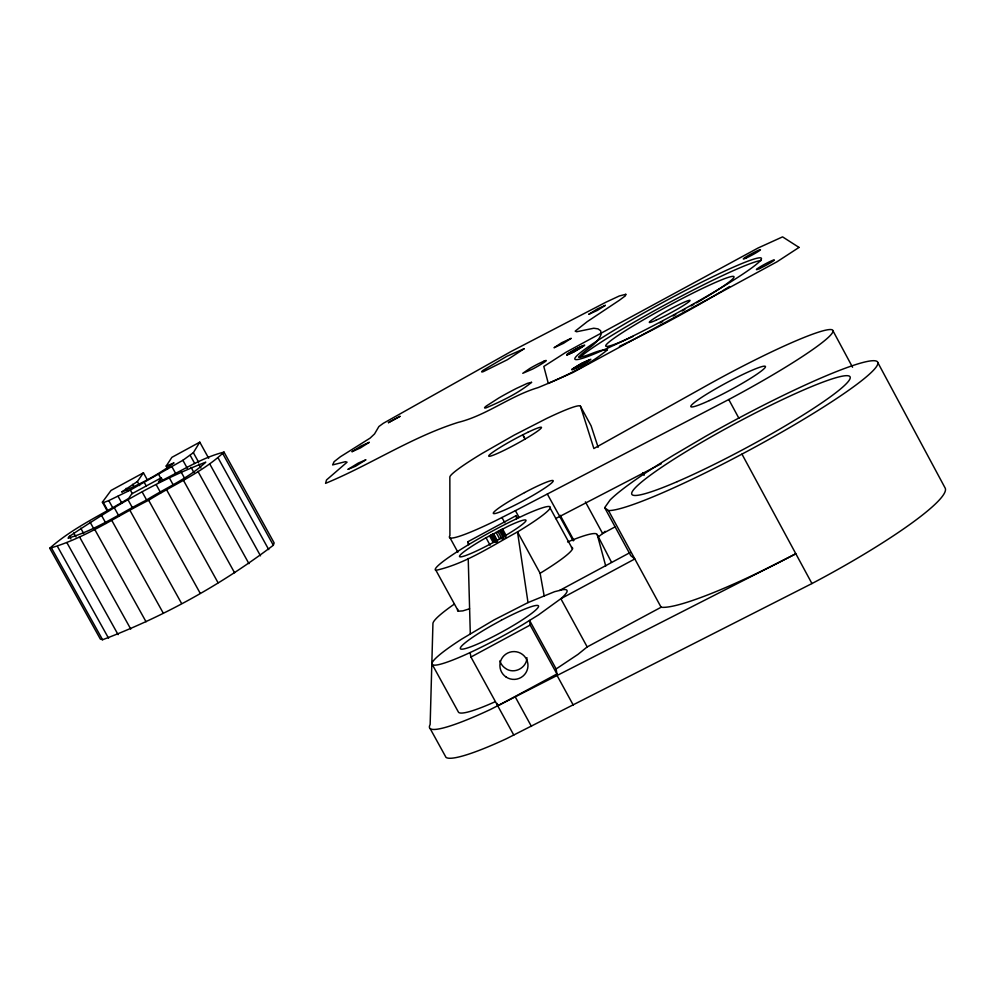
<?xml version="1.0" encoding="UTF-8"?>
<svg xmlns="http://www.w3.org/2000/svg" width="995" height="995" viewBox="0 0 995 995"><rect width="100%" height="100%" fill="white"/><g stroke="black" fill="none" stroke-linecap="round" stroke-linejoin="round"><path stroke-width="1.49" d="M526.952 657.695C526.765 667.956 513.967 674.622 505.535 668.416A13.656 13.146 34.9 0 1 499.863 660.867M161.252 477.811L131.788 493.843L128.666 498.395C102.224 514.502 72.946 527.599 49.75 548.233L100.346 639.088L102.572 639.735C163.304 616.863 221.624 584.438 273.339 545.248L274.147 542.922L224.024 452.103C200.741 457.949 180.033 471.966 158.416 482.202L161.252 477.811L162.757 480.535M49.75 548.233C84.699 538.37 116.141 516.554 148.641 500.261C173.715 484.553 202.482 472.401 224.024 452.103M147.148 479.515L143.442 472.812L111.03 490.448L102.385 502.176L103.393 502.624L108.778 500.597L130.333 490.062L182.881 460.287L193.366 452.675L199.784 442.153L208.676 458.26M167.682 468.744L166.19 466.058L171.886 457.339L199.784 442.153M166.19 466.058L174.025 462.886C158.23 474.789 139.922 484.304 121.639 492.027L137.385 481.543L143.442 472.812M604.674 507.674L610.097 499.975A154.909 16.641 -28.3 0 1 673.428 455.25L705.343 436.482A154.909 16.641 -28.3 0 1 873.361 360.7A154.909 16.641 -28.3 0 1 774.632 436.196A154.909 16.641 -28.3 0 1 608.48 510.559L604.674 507.674L630.793 555.658L634.81 558.954L560.857 598.729L587.187 646.924L577.971 654.387L556.13 668.951L557.212 675.754L573.282 705.132M69.439 536.317L68.07 538.133C95.669 530.273 120.482 513.121 146.153 500.236C166.003 487.824 188.689 478.185 205.778 462.165C157.683 480.498 112.248 507.624 69.439 536.317L70.931 538.991M597.983 537.151L602.759 533.469A58.879 6.555 -28.6 0 0 605.109 531.28M486.058 537.735L483.657 539.091A37.835 3.843 -28.7 0 0 464.192 556.056A37.835 3.843 -28.7 0 0 516.641 528.532A37.835 3.843 -28.7 0 0 508.743 525.92L486.058 537.735L490.075 545.198M468.533 544.663L467.762 541.802L516.169 515.609L517.624 518.283M513.806 735.106L470.946 657.036L530.161 625.071L529.564 620.432L556.13 668.951M614.773 527.027L602.647 533.556L585.396 501.866M559.638 590.433L630.133 552.536M587.187 646.924L661.103 607.248A154.586 20.261 -28.2 0 0 795.826 553.755L490.386 709.497A109.724 14.378 -28.7 0 1 430.151 724.509L432.937 623.529A93.518 10.447 -28.7 0 1 454.329 604.089M515.41 510.659L728.763 399.517A118.542 11.48 -28.3 0 0 831.982 329.755A118.542 11.48 -28.3 0 0 701.189 388.622L593.866 448.534L580.483 406.296A74.339 6.356 -28.6 0 0 546.553 418.509L514.216 435.101L482.14 453.421A74.339 6.356 -28.6 0 0 449.852 477.103L449.914 535.596A84.227 8.159 -28.6 0 0 496.318 520.36L515.41 510.659L519.017 517.263M555.608 518.606L661.327 463.695M430.226 728.726L446.009 757.382A109.649 15.136 -28.7 0 0 506.43 738.725L811.945 583.555A154.486 21.343 -28.2 0 0 945.25 488.234L877.702 362.379M528.009 602.584L494.117 619.885L461.643 639.126A76.876 9.166 -28.7 0 0 439.367 664.473A76.876 9.166 -28.7 0 0 522.537 624.785L538.419 614.96L561.006 598.604A76.876 9.166 -28.7 0 0 562.809 589.649L554.588 591.689L528.009 602.584L517.512 531.927A65.508 6.654 -28.7 0 0 550.135 508.072L572.486 548.917M544.153 361.073L538.792 363.573A13.37 0.983 -28.6 0 0 529.837 368.436L522.761 373.312L532.449 369.145A13.37 0.983 -28.6 0 0 539.253 365.389L544.452 362.155A13.37 0.983 -28.6 0 0 544.153 361.073M469.553 608.791L462.824 610.88L458.359 611.191L435.947 570.346A65.508 6.654 -28.7 0 1 511.965 520.945L525.198 514.689A65.508 6.654 -28.7 0 1 550.135 508.072M435.947 570.346C465.349 563.742 491.244 546.143 517.512 531.927L540.111 573.282L544.215 596.204M490.846 535.074L494.813 542.126L491.505 534.701L495.473 542.026M101.49 515.323L106.005 523.469M94.612 529.216L146.041 621.763M90.122 522.201L93.816 528.855M80.732 528.158L83.692 533.494M79.438 536.753L130.768 629.076M73.73 532.934L75.956 536.952M66.901 542.636L118.094 634.636M57.548 546.591L108.567 638.243M51.752 548.481L102.572 639.735M181.127 472.003L184.883 478.806M183.391 480.224L234.584 572.772M172.035 466.916L175.754 473.645M169.349 477.886L173.105 484.677M158.752 474.603L160.705 478.135M166.712 490L218.042 582.722M156.215 484.714L160.717 492.848M144.362 482.587L146.327 486.12M148.641 500.261L200.082 593.07M137.385 481.543L139.623 485.572M142.285 492.177L146.787 500.311M132.584 484.341L134.076 487.028M130.333 490.062L132.285 493.595M126.191 488.309L127.683 491.008M128.131 499.987L132.633 508.122M130.034 510.534L181.513 603.343M118.057 496.269L121.788 502.997M114.338 507.811L118.853 515.945M108.778 500.597L112.497 507.313M103.393 502.624L107.908 510.771M102.385 502.176L106.888 510.298M111.739 520.335L163.217 613.057M222.992 454.019L273.339 545.248M218.154 457.998L268.737 549.613M209.696 463.857L260.503 555.844M193.366 452.675L198.614 462.165M198.677 464.018L200.891 468.023M190.219 455.387L194.734 463.546M197.943 471.381L248.949 563.667M191.04 467.314L193.988 472.65M182.881 460.287L187.334 468.346M432.141 664.299L458.396 712.047A76.789 10.062 -28.7 0 0 495.261 701.686M501.94 517.499L504.826 522.773M501.729 529.352L506.132 537.424M500.323 530.049L503.781 536.355M499.366 530.559L503.619 538.332M497.848 531.342L502.139 539.19M496.045 532.288L499.739 539.041M497.637 541.292L493.458 533.656L497.139 541.566M489.528 535.808L493.159 542.449M530.161 625.071L556.926 673.963L497.749 705.865L497.226 703.453M467.762 541.802L469.217 544.476M450.076 537.934L457.899 552.225M515.385 697.147L531.454 726.437M567.585 541.989A93.518 10.447 -28.7 0 1 597.274 534.75L611.452 562.187M524.999 438.807L522.823 434.803L524.9 438.857M560.197 515.261L573.941 540.472M573.207 540.857L547.325 494.03M501.045 529.688L505.137 537.201M642.695 472.7L644.126 475.336M580.483 406.296L591.105 425.823L598.132 447.29M608.48 510.559L661.103 607.248M496.99 541.653L492.823 533.992L496.493 541.939M728.763 399.517L738.899 418.261M741.959 454.13L811.945 583.555M502.55 528.942L506.181 535.621M500.734 529.837L504.291 536.417M496.331 542.026L492.177 534.327L495.56 541.964M832.865 330.614L852.553 367.254M597.274 534.75L605.731 566.043M470.113 652.571L470.946 657.036M516.169 515.609L516.567 518.768M468.222 558.481L470.299 633.79M571.491 547.275A65.459 7.313 -28.7 0 1 540.111 573.282M458.359 611.191A65.459 7.313 -28.7 0 1 457.787 609.338M729.609 286.485A106.042 8.122 -28.4 0 1 722.992 290.54M721.624 291.361A106.042 8.122 -28.4 0 1 627.857 342.305M626.564 342.939A106.042 8.122 -28.4 0 1 619.412 346.36M579.774 357.503A106.042 8.122 -28.4 0 1 672.508 300.851A106.042 8.122 -28.4 0 1 761.25 260.491M632.957 336.409A72.896 5.584 -28.4 0 1 622.273 332.703A72.896 5.584 -28.4 0 1 718.489 281.125A72.896 5.584 -28.4 0 1 705.169 297.704M703.987 298.413A72.896 5.584 -28.4 0 1 696.475 302.853M693.851 304.37A72.896 5.584 -28.4 0 1 691.202 305.888M684.834 309.495A72.896 5.584 -28.4 0 1 682.259 310.938M675.754 314.532A72.896 5.584 -28.4 0 1 673.155 315.95M662.658 321.559A72.896 5.584 -28.4 0 1 660.046 322.927M572.262 369.17L581.466 365.302L590.868 359.257L581.54 363.386L572.262 369.17M571.068 338.412L563.531 343.312L554.041 347.752L561.628 342.753L571.068 338.412M625.805 294.309L625.42 295.789L619.276 300.328L587.249 321.634L575.172 331.161L576.64 331.758L593.779 328.238L597.995 328.872L600.607 330.701L601.316 333.698C597.771 344.656 585.595 348.909 578.63 357.242C588.555 356.446 597.473 349.369 607.423 349.842C587.311 366.483 562.274 377.603 538.146 387.59C510.087 395.935 486.555 415.412 458.086 422.415C411.631 437.079 370.289 464.889 325.576 483.346L326.522 479.951L347.093 462.178L345.414 461.68L332.628 464.914L334.121 461.668L340.402 456.755L370.065 438.148L374.543 433.932L378.896 426.519L383.262 423.335L511.044 351.521L605.967 302.194L619.288 295.975L625.805 294.309M605.258 305.415L597.46 310.353L588.704 314.345L597.398 308.923L605.296 305.353M348.138 469.267L355.538 466.257L365.924 459.777L358.287 463.073L348.138 469.267M567.225 354.382L566.864 354.929L573.879 351.882L584.712 345.165L576.714 348.66L567.225 354.382M531.554 382.341C518.345 393.274 502.189 400.885 486.455 407.714A26.765 2.027 -28.6 0 1 486.306 406.022L498.843 397.975A26.765 2.027 -28.6 0 1 516.753 388.261L527.362 383.349L531.554 382.341M524.191 348.71L507.351 359.73L483.346 371.632A24.241 1.667 -28.6 0 1 483.222 370.252L506.803 356.322L524.191 348.71M399.953 416.37L388.436 422.639L399.953 416.37M369.182 442.377L360.339 447.961L351.894 451.755L361.023 446.021L369.182 442.377M799.022 247.419L776.983 261.797L572.822 372.553L548.307 383.436L543.805 366.458L565.856 352.329L758.066 248.004L782.567 236.872L799.022 247.419M524.527 492.612L516.791 496.866A34.116 3.308 -28.6 0 0 499.552 512.126A34.116 3.308 -28.6 0 0 549.949 484.391A34.116 3.308 -28.6 0 0 524.527 492.612M501.306 620.258L491.231 625.818A44.489 5.298 -28.7 0 0 468.396 647.658A44.489 5.298 -28.7 0 0 534.128 611.428A44.489 5.298 -28.7 0 0 501.306 620.258M527.76 432.34L521.368 435.524A30.061 2.575 -28.6 0 0 489.229 456.307A30.061 2.575 -28.6 0 0 530.795 435.623A30.061 2.575 -28.6 0 0 527.76 432.34M677.222 481.642A123.902 13.308 -28.3 0 0 849.742 379.306A123.902 13.308 -28.3 0 0 696.139 445.586A123.902 13.308 -28.3 0 0 677.222 481.642M506.244 677.135A14.029 13.905 -4 0 0 527.947 666.277A14.029 13.905 -4 0 0 507.624 653.081A14.029 13.905 -4 0 0 506.244 677.135M709.36 400.562A42.325 4.092 -28.3 0 0 765.466 366.67A42.325 4.092 -28.3 0 0 709.684 392.341A42.325 4.092 -28.3 0 0 709.36 400.562M607.447 348.225A106.055 8.047 -28.4 0 0 760.043 260.976A106.055 8.047 -28.4 0 0 637.521 316.509A106.055 8.047 -28.4 0 0 607.447 348.225M759.583 268.55A10.199 0.784 -28.3 0 0 774.247 260.192A10.199 0.784 -28.3 0 0 762.419 265.516A10.199 0.784 -28.3 0 0 759.583 268.55M746.262 257.979A9.751 0.721 -28.4 0 0 760.292 249.994A9.751 0.721 -28.4 0 0 749.024 255.106A9.751 0.721 -28.4 0 0 746.262 257.979M571.229 353.113A9.701 0.721 -28.5 0 0 583.779 345.588A9.701 0.721 -28.5 0 0 570.757 351.944A9.701 0.721 -28.5 0 0 571.229 353.113M576.578 367.988A10.137 0.784 -28.5 0 0 589.687 360.09A10.137 0.784 -28.5 0 0 576.055 366.72A10.137 0.784 -28.5 0 0 576.578 367.988M656.128 320.179A23.196 1.779 -28.4 0 0 689.684 301.05A23.196 1.779 -28.4 0 0 663.279 312.915A23.196 1.779 -28.4 0 0 656.128 320.179"/></g></svg>
